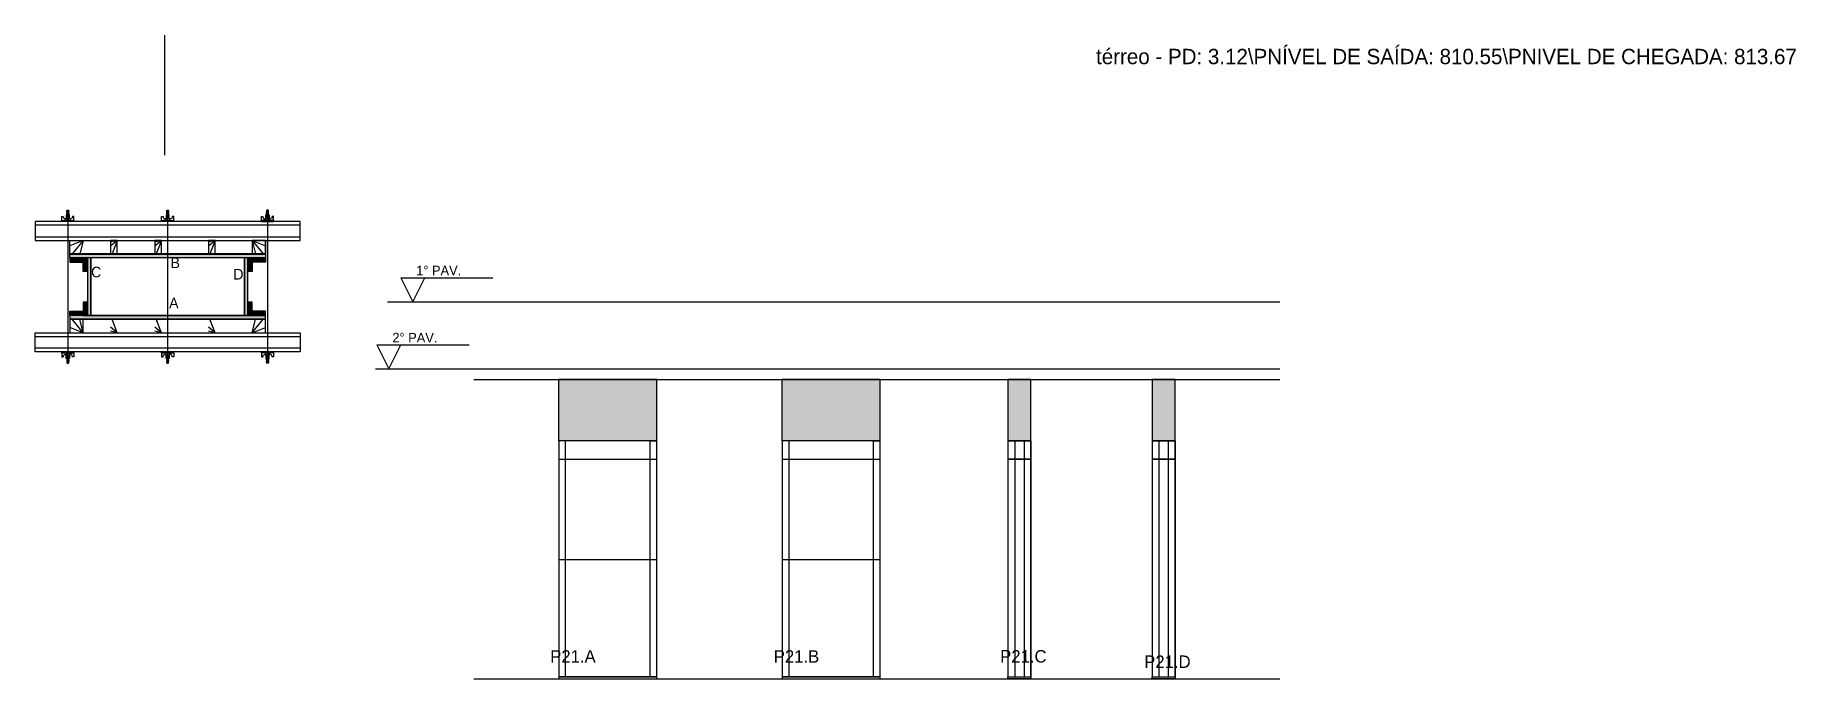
# Model space of a CAD drawing. Header units: metres. Extents: x 17745 to 19580, y 2828 to 3499.
import ezdxf

# ---------------------------------------------------------------- set-up
doc = ezdxf.new("R2010")
doc.units = ezdxf.units.M
for name, color, linetype in [('CHAPA', 7, 'Continuous'), ('COTA', 7, 'Continuous'), ('Hachura', 7, 'Continuous'), ('Madeira', 7, 'Continuous'), ('NIVEL 1° PAV.', 7, 'Continuous'), ('NIVEL 2° PAV.', 7, 'Continuous'), ('NOMENCLATURA', 7, 'Continuous'), ('Nível', 7, 'Continuous'), ('Painéis', 7, 'Continuous'), ('Perfil Metálico', 7, 'Continuous'), ('SARR_2.2x7', 7, 'Continuous'), ('SARRAFO', 7, 'Continuous'), ('Texto Seção', 7, 'Continuous'), ('TEXTO_GERAL', 7, 'Continuous')]:
    doc.layers.add(name, color=color, linetype=linetype)

msp = doc.modelspace()

# ---------------------------------------------------------------- hatches: boundary and pattern name
at = {"layer": 'COTA'}
h = msp.add_hatch(color=7, dxfattribs=at)
h.dxf.hatch_style = 1
h.paths.add_polyline_path([(18290.8, 3076.3), (18392.8, 3076.3), (18392.8, 3076.3), (18392.8, 3140.3), (18392.8, 3140.3), (18290.8, 3140.3), (18290.8, 3140.3), (18290.8, 3076.3)])
h = msp.add_hatch(color=7, dxfattribs=at)
h.dxf.hatch_style = 1
h.paths.add_polyline_path([(18523.6, 3076.3), (18625.6, 3076.3), (18625.6, 3076.3), (18625.6, 3140.3), (18625.6, 3140.3), (18523.6, 3140.3), (18523.6, 3140.3), (18523.6, 3076.3)])
h = msp.add_hatch(color=7, dxfattribs=at)
h.dxf.hatch_style = 1
h.paths.add_polyline_path([(18758.7, 3076.3), (18782.7, 3076.3), (18782.7, 3076.3), (18782.7, 3140.3), (18782.7, 3140.3), (18758.7, 3140.3), (18758.7, 3140.3), (18758.7, 3076.3)])
h = msp.add_hatch(color=7, dxfattribs=at)
h.dxf.hatch_style = 1
h.paths.add_polyline_path([(18908.8, 3076.3), (18932.8, 3076.3), (18932.8, 3076.3), (18932.8, 3140.3), (18932.8, 3140.3), (18908.8, 3140.3), (18908.8, 3140.3), (18908.8, 3076.3)])
at = {"layer": 'Hachura'}
h = msp.add_hatch(color=7, dxfattribs=at)
h.dxf.hatch_style = 1
h.paths.add_polyline_path([(17781.2, 3266.9), (17781.2, 3270.9), (17781.2, 3270.9), (17985.2, 3270.9), (17985.2, 3270.9), (17985.2, 3266.9), (17985.2, 3266.9), (17781.2, 3266.9)])
h = msp.add_hatch(color=7, dxfattribs=at)
h.dxf.hatch_style = 1
h.paths.add_polyline_path([(17781.2, 3266.9), (17781.2, 3270.9), (17781.2, 3270.9), (17985.2, 3270.9), (17985.2, 3270.9), (17985.2, 3266.9), (17985.2, 3266.9), (17781.2, 3266.9)])
h = msp.add_hatch(color=7, dxfattribs=at)
h.dxf.hatch_style = 1
h.paths.add_polyline_path([(17795.2, 3266.9), (17795.2, 3262.5), (17795.2, 3262.5), (17781.2, 3262.5), (17781.2, 3262.5), (17781.2, 3266.9), (17781.2, 3266.9), (17795.2, 3266.9)])
h = msp.add_hatch(color=7, dxfattribs=at)
h.dxf.hatch_style = 1
h.paths.add_polyline_path([(17799.6, 3266.9), (17795.2, 3266.9), (17795.2, 3266.9), (17795.2, 3252.9), (17795.2, 3252.9), (17799.6, 3252.9), (17799.6, 3252.9), (17799.6, 3266.9)])
h = msp.add_hatch(color=7, dxfattribs=at)
h.dxf.hatch_style = 1
h.paths.add_polyline_path([(17803.2, 3266.9), (17799.6, 3266.9), (17799.6, 3266.9), (17799.6, 3206.9), (17799.6, 3206.9), (17803.2, 3206.9), (17803.2, 3206.9), (17803.2, 3266.9)])
h = msp.add_hatch(color=7, dxfattribs=at)
h.dxf.hatch_style = 1
h.paths.add_polyline_path([(17803.2, 3266.9), (17799.6, 3266.9), (17799.6, 3266.9), (17799.6, 3206.9), (17799.6, 3206.9), (17803.2, 3206.9), (17803.2, 3206.9), (17803.2, 3266.9)])
h = msp.add_hatch(color=7, dxfattribs=at)
h.dxf.hatch_style = 1
h.paths.add_polyline_path([(17966.8, 3266.9), (17963.2, 3266.9), (17963.2, 3266.9), (17963.2, 3206.9), (17963.2, 3206.9), (17966.8, 3206.9), (17966.8, 3206.9), (17966.8, 3266.9)])
h = msp.add_hatch(color=7, dxfattribs=at)
h.dxf.hatch_style = 1
h.paths.add_polyline_path([(17966.8, 3266.9), (17963.2, 3266.9), (17963.2, 3266.9), (17963.2, 3206.9), (17963.2, 3206.9), (17966.8, 3206.9), (17966.8, 3206.9), (17966.8, 3266.9)])
h = msp.add_hatch(color=7, dxfattribs=at)
h.dxf.hatch_style = 1
h.paths.add_polyline_path([(17971.2, 3266.9), (17966.8, 3266.9), (17966.8, 3266.9), (17966.8, 3252.9), (17966.8, 3252.9), (17971.2, 3252.9), (17971.2, 3252.9), (17971.2, 3266.9)])
h = msp.add_hatch(color=7, dxfattribs=at)
h.dxf.hatch_style = 1
h.paths.add_polyline_path([(17971.2, 3266.9), (17971.2, 3262.5), (17971.2, 3262.5), (17985.2, 3262.5), (17985.2, 3262.5), (17985.2, 3266.9), (17985.2, 3266.9), (17971.2, 3266.9)])
h = msp.add_hatch(color=7, dxfattribs=at)
h.dxf.hatch_style = 1
h.paths.add_polyline_path([(17795.2, 3206.9), (17795.2, 3211.3), (17795.2, 3211.3), (17781.2, 3211.3), (17781.2, 3211.3), (17781.2, 3206.9), (17781.2, 3206.9), (17795.2, 3206.9)])
h = msp.add_hatch(color=7, dxfattribs=at)
h.dxf.hatch_style = 1
h.paths.add_polyline_path([(17799.6, 3206.9), (17795.2, 3206.9), (17795.2, 3206.9), (17795.2, 3220.9), (17795.2, 3220.9), (17799.6, 3220.9), (17799.6, 3220.9), (17799.6, 3206.9)])
h = msp.add_hatch(color=7, dxfattribs=at)
h.dxf.hatch_style = 1
h.paths.add_polyline_path([(17971.2, 3206.9), (17966.8, 3206.9), (17966.8, 3206.9), (17966.8, 3220.9), (17966.8, 3220.9), (17971.2, 3220.9), (17971.2, 3220.9), (17971.2, 3206.9)])
h = msp.add_hatch(color=7, dxfattribs=at)
h.dxf.hatch_style = 1
h.paths.add_polyline_path([(17971.2, 3206.9), (17971.2, 3211.3), (17971.2, 3211.3), (17985.2, 3211.3), (17985.2, 3211.3), (17985.2, 3206.9), (17985.2, 3206.9), (17971.2, 3206.9)])
h = msp.add_hatch(color=7, dxfattribs=at)
h.dxf.hatch_style = 1
h.paths.add_polyline_path([(17781.2, 3206.9), (17781.2, 3202.9), (17781.2, 3202.9), (17985.2, 3202.9), (17985.2, 3202.9), (17985.2, 3206.9), (17985.2, 3206.9), (17781.2, 3206.9)])
h = msp.add_hatch(color=7, dxfattribs=at)
h.dxf.hatch_style = 1
h.paths.add_polyline_path([(17781.2, 3206.9), (17781.2, 3202.9), (17781.2, 3202.9), (17985.2, 3202.9), (17985.2, 3202.9), (17985.2, 3206.9), (17985.2, 3206.9), (17781.2, 3206.9)])

# ---------------------------------------------------------------- linework, layer by layer
at = {"layer": 'CHAPA', "color": 7, "lineweight": 25}
for points in [[(17781.2, 3266.9), (17781.2, 3270.9), (17985.2, 3270.9), (17985.2, 3266.9)], [(17781.2, 3266.9), (17781.2, 3270.9), (17985.2, 3270.9), (17985.2, 3266.9)], [(17803.2, 3266.9), (17799.6, 3266.9), (17799.6, 3206.9), (17803.2, 3206.9)], [(17803.2, 3266.9), (17799.6, 3266.9), (17799.6, 3206.9), (17803.2, 3206.9)], [(17966.8, 3266.9), (17963.2, 3266.9), (17963.2, 3206.9), (17966.8, 3206.9)], [(17966.8, 3266.9), (17963.2, 3266.9), (17963.2, 3206.9), (17966.8, 3206.9)], [(17781.2, 3206.9), (17781.2, 3202.9), (17985.2, 3202.9), (17985.2, 3206.9)], [(17781.2, 3206.9), (17781.2, 3202.9), (17985.2, 3202.9), (17985.2, 3206.9)]]:
    msp.add_lwpolyline(points, close=True, dxfattribs=at)
at = {"layer": 'COTA', "color": 7, "lineweight": 25}
for p, q in [((18392.8, 3140.3), (18290.8, 3140.3)), ((18290.8, 3076.3), (18290.8, 3140.3)), ((18392.8, 3076.3), (18392.8, 3140.3)), ((18625.6, 3140.3), (18523.6, 3140.3)), ((18523.6, 3076.3), (18523.6, 3140.3)), ((18625.6, 3076.3), (18625.6, 3140.3))]:
    msp.add_line(p, q, dxfattribs=at)
for points in [[(18782.7, 3076.3), (18782.7, 3140.3), (18758.7, 3140.3), (18758.7, 3076.3)], [(18932.8, 3076.3), (18932.8, 3140.3), (18908.8, 3140.3), (18908.8, 3076.3)]]:
    msp.add_lwpolyline(points, dxfattribs=at)
at = {"layer": 'Defpoints', "color": 7, "lineweight": 25}
msp.add_line((17880.2, 3374), (17880.2, 3499), dxfattribs=at)
at = {"layer": 'Hachura', "color": 7, "lineweight": 25}
for p, q in [((17772.7, 3310.1), (17774.4, 3310.1)), ((17772.7, 3305.9), (17785.6, 3305.9)), ((17772.7, 3305.9), (17777.9, 3305.9)), ((17772.8, 3304.9), (17772.8, 3310.1)), ((17785.6, 3304.9), (17772.8, 3304.9)), ((17772.9, 3305.9), (17772.9, 3304.9)), ((17773.1, 3305.9), (17773.1, 3304.9)), ((17773.4, 3305.9), (17773.4, 3304.9)), ((17773.9, 3305.9), (17773.9, 3304.9)), ((17774.4, 3310.1), (17775, 3307.9)), ((17774.7, 3305.9), (17774.7, 3304.9)), ((17775.3, 3307.7), (17777.3, 3307.7)), ((17776.2, 3305.9), (17776.2, 3304.9)), ((17784.7, 3304.9), (17776.9, 3304.9)), ((17777.3, 3308.4), (17781.1, 3308.4)), ((17777.3, 3305.9), (17777.3, 3308.4)), ((17779.2, 3305.9), (17777.3, 3305.9)), ((17780.9, 3311.7), (17777.5, 3311.7)), ((17777.5, 3311.7), (17777.5, 3308.4)), ((17780.9, 3311.6), (17777.5, 3311.6)), ((17777.9, 3305.9), (17778.6, 3305.9)), ((17778.1, 3316), (17780.3, 3314.9)), ((17780.2, 3314.7), (17778.1, 3315.8)), ((17778.1, 3314.9), (17780.3, 3313.8)), ((17780.2, 3313.5), (17778.1, 3314.6)), ((17778.1, 3313.7), (17780.3, 3312.6)), ((17780.2, 3312.4), (17778.1, 3313.4)), ((17779.3, 3311.7), (17778.1, 3312.3)), ((17778.2, 3316.4), (17778.5, 3316.7)), ((17778.2, 3316.1), (17778.2, 3316.4)), ((17778.2, 3316.4), (17778.2, 3316.4)), ((17780.1, 3316.4), (17778.2, 3316.4)), ((17778.2, 3316.1), (17780.1, 3315.1)), ((17778.2, 3316.1), (17780.1, 3315.1)), ((17778.2, 3314.9), (17778.2, 3315.6)), ((17780.1, 3314.6), (17778.2, 3315.6)), ((17778.2, 3314.9), (17780.1, 3314)), ((17778.2, 3313.8), (17778.2, 3314.4)), ((17780.1, 3313.5), (17778.2, 3314.4)), ((17778.2, 3314.2), (17778.2, 3314.4)), ((17778.2, 3313.8), (17780.1, 3312.8)), ((17778.2, 3312.6), (17778.2, 3313.3)), ((17780.1, 3312.3), (17778.2, 3313.3)), ((17778.2, 3312.6), (17780.1, 3311.7)), ((17779.1, 3311.7), (17778.2, 3312.1)), ((17778.2, 3311.7), (17778.2, 3312.1)), ((17778.2, 3305.5), (17778.2, 3305.7)), ((17778.2, 3305.1), (17778.2, 3305.5)), ((17778.5, 3316.7), (17779.8, 3316.7)), ((17778.6, 3311.7), (17778.6, 3308.4)), ((17780.1, 3315.8), (17778.8, 3316.4)), ((17778.9, 3305.9), (17778.9, 3307.9)), ((17780.2, 3315.9), (17779.1, 3316.4)), ((17779.2, 3315.7), (17779.2, 3161.9)), ((17779.2, 3305.9), (17779.2, 3304.9)), ((17779.4, 3307.9), (17779.4, 3305.9)), ((17779.6, 3316.4), (17780.3, 3316.1)), ((17780.1, 3316.4), (17779.8, 3316.7)), ((17779.8, 3316.4), (17780.1, 3316.3)), ((17780.1, 3316.3), (17780.1, 3316.4)), ((17780.1, 3315.8), (17780.1, 3315.1)), ((17780.1, 3314), (17780.1, 3314.6)), ((17780.1, 3313.2), (17780.1, 3313.5)), ((17780.1, 3313.2), (17780.1, 3312.8)), ((17780.1, 3312.3), (17780.1, 3311.7)), ((17780.1, 3311.7), (17780.1, 3308.4)), ((17780.2, 3305.7), (17780.2, 3305.3)), ((17780.9, 3308.4), (17780.9, 3311.7)), ((17781.1, 3308.4), (17780.9, 3308.4)), ((17781.1, 3308.4), (17780.9, 3308.4)), ((17781.1, 3308.4), (17781.1, 3305.9)), ((17783.1, 3307.7), (17781.1, 3307.7)), ((17782.2, 3305.9), (17782.2, 3304.9)), ((17784, 3310.1), (17783.4, 3307.9)), ((17783.7, 3305.9), (17783.7, 3304.9)), ((17785.6, 3310.1), (17784, 3310.1)), ((17784.5, 3305.9), (17784.5, 3304.9)), ((17785, 3305.9), (17785, 3304.9)), ((17785.3, 3305.9), (17785.3, 3304.9)), ((17785.5, 3305.9), (17785.5, 3304.9)), ((17785.6, 3305.9), (17785.6, 3310.1)), ((17785.6, 3305.9), (17785.6, 3304.9)), ((17876.7, 3310.1), (17878.4, 3310.1)), ((17876.7, 3305.9), (17889.6, 3305.9)), ((17876.7, 3305.9), (17881.9, 3305.9)), ((17876.8, 3304.9), (17876.8, 3310.1)), ((17889.6, 3304.9), (17876.8, 3304.9)), ((17876.9, 3305.9), (17876.9, 3304.9)), ((17877.1, 3305.9), (17877.1, 3304.9)), ((17877.4, 3305.9), (17877.4, 3304.9)), ((17877.9, 3305.9), (17877.9, 3304.9)), ((17878.4, 3310.1), (17879, 3307.9)), ((17878.7, 3305.9), (17878.7, 3304.9)), ((17879.3, 3307.7), (17881.3, 3307.7)), ((17880.2, 3305.9), (17880.2, 3304.9)), ((17888.7, 3304.9), (17880.9, 3304.9)), ((17881.3, 3308.4), (17885.1, 3308.4)), ((17881.3, 3305.9), (17881.3, 3308.4)), ((17883.2, 3305.9), (17881.3, 3305.9)), ((17884.9, 3311.7), (17881.5, 3311.7)), ((17881.5, 3311.7), (17881.5, 3308.4)), ((17884.9, 3311.6), (17881.5, 3311.6)), ((17881.9, 3305.9), (17882.6, 3305.9)), ((17882.1, 3316), (17884.3, 3314.9)), ((17884.2, 3314.7), (17882.1, 3315.8)), ((17882.1, 3314.9), (17884.3, 3313.8)), ((17884.2, 3313.5), (17882.1, 3314.6)), ((17882.1, 3313.7), (17884.3, 3312.6)), ((17884.2, 3312.4), (17882.1, 3313.4)), ((17883.3, 3311.7), (17882.1, 3312.3)), ((17882.2, 3316.4), (17882.5, 3316.7)), ((17882.2, 3316.1), (17882.2, 3316.4)), ((17882.2, 3316.4), (17882.2, 3316.4)), ((17884.1, 3316.4), (17882.2, 3316.4)), ((17882.2, 3316.1), (17884.1, 3315.1)), ((17882.2, 3316.1), (17884.1, 3315.1)), ((17882.2, 3314.9), (17882.2, 3315.6)), ((17884.1, 3314.6), (17882.2, 3315.6)), ((17882.2, 3314.9), (17884.1, 3314)), ((17882.2, 3313.8), (17882.2, 3314.4)), ((17884.1, 3313.5), (17882.2, 3314.4)), ((17882.2, 3314.2), (17882.2, 3314.4)), ((17882.2, 3313.8), (17884.1, 3312.8)), ((17882.2, 3312.6), (17882.2, 3313.3)), ((17884.1, 3312.3), (17882.2, 3313.3)), ((17882.2, 3312.6), (17884.1, 3311.7)), ((17883.1, 3311.7), (17882.2, 3312.1)), ((17882.2, 3311.7), (17882.2, 3312.1)), ((17882.2, 3305.5), (17882.2, 3305.7)), ((17882.2, 3305.1), (17882.2, 3305.5)), ((17882.5, 3316.7), (17883.8, 3316.7)), ((17882.6, 3311.7), (17882.6, 3308.4)), ((17884.1, 3315.8), (17882.8, 3316.4)), ((17882.9, 3305.9), (17882.9, 3307.9)), ((17884.2, 3315.9), (17883.1, 3316.4)), ((17883.2, 3315.7), (17883.2, 3161.9)), ((17883.2, 3305.9), (17883.2, 3304.9)), ((17883.4, 3307.9), (17883.4, 3305.9)), ((17883.6, 3316.4), (17884.3, 3316.1)), ((17884.1, 3316.4), (17883.8, 3316.7)), ((17883.8, 3316.4), (17884.1, 3316.3)), ((17884.1, 3316.3), (17884.1, 3316.4)), ((17884.1, 3315.8), (17884.1, 3315.1)), ((17884.1, 3314), (17884.1, 3314.6)), ((17884.1, 3313.2), (17884.1, 3313.5)), ((17884.1, 3313.2), (17884.1, 3312.8)), ((17884.1, 3312.3), (17884.1, 3311.7)), ((17884.1, 3311.7), (17884.1, 3308.4)), ((17884.2, 3305.7), (17884.2, 3305.3)), ((17884.9, 3308.4), (17884.9, 3311.7)), ((17885.1, 3308.4), (17884.9, 3308.4)), ((17885.1, 3308.4), (17884.9, 3308.4)), ((17885.1, 3308.4), (17885.1, 3305.9)), ((17887.1, 3307.7), (17885.1, 3307.7)), ((17886.2, 3305.9), (17886.2, 3304.9)), ((17888, 3310.1), (17887.4, 3307.9)), ((17887.7, 3305.9), (17887.7, 3304.9)), ((17889.6, 3310.1), (17888, 3310.1)), ((17888.5, 3305.9), (17888.5, 3304.9)), ((17889, 3305.9), (17889, 3304.9)), ((17889.3, 3305.9), (17889.3, 3304.9)), ((17889.5, 3305.9), (17889.5, 3304.9)), ((17889.6, 3305.9), (17889.6, 3310.1)), ((17889.6, 3305.9), (17889.6, 3304.9)), ((17980.8, 3305.9), (17980.8, 3310.1)), ((17980.8, 3310.1), (17982.4, 3310.1)), ((17993.7, 3305.9), (17980.8, 3305.9)), ((17980.8, 3305.9), (17980.8, 3304.9)), ((17980.8, 3304.9), (17993.6, 3304.9)), ((17980.9, 3305.9), (17980.9, 3304.9)), ((17981.1, 3305.9), (17981.1, 3304.9)), ((17981.4, 3305.9), (17981.4, 3304.9)), ((17981.7, 3304.9), (17989.5, 3304.9)), ((17981.9, 3305.9), (17981.9, 3304.9)), ((17982.4, 3310.1), (17983, 3307.9)), ((17982.7, 3305.9), (17982.7, 3304.9)), ((17983.3, 3307.7), (17985.3, 3307.7)), ((17984.2, 3305.9), (17984.2, 3304.9)), ((17989.1, 3308.4), (17985.3, 3308.4)), ((17985.3, 3308.4), (17985.3, 3305.9)), ((17985.3, 3308.4), (17985.5, 3308.4)), ((17985.3, 3308.4), (17985.5, 3308.4)), ((17985.5, 3311.7), (17988.9, 3311.7)), ((17985.5, 3308.4), (17985.5, 3311.7)), ((17985.5, 3311.6), (17988.9, 3311.6)), ((17986.8, 3316.4), (17986.1, 3316.1)), ((17988.3, 3316), (17986.1, 3314.9)), ((17988.3, 3314.9), (17986.1, 3313.8)), ((17988.3, 3313.7), (17986.1, 3312.6)), ((17986.2, 3315.9), (17987.3, 3316.4)), ((17986.2, 3314.7), (17988.3, 3315.8)), ((17986.2, 3313.5), (17988.3, 3314.6)), ((17986.2, 3312.4), (17988.3, 3313.4)), ((17986.2, 3305.7), (17986.2, 3305.3)), ((17986.3, 3316.4), (17986.6, 3316.7)), ((17986.6, 3316.4), (17986.3, 3316.3)), ((17986.3, 3316.3), (17986.3, 3316.4)), ((17986.3, 3315.8), (17987.6, 3316.4)), ((17986.3, 3316.4), (17988.2, 3316.4)), ((17988.2, 3316.1), (17986.3, 3315.1)), ((17988.2, 3316.1), (17986.3, 3315.1)), ((17986.3, 3315.8), (17986.3, 3315.1)), ((17986.3, 3314.6), (17988.2, 3315.6)), ((17988.2, 3314.9), (17986.3, 3314)), ((17986.3, 3314), (17986.3, 3314.6)), ((17986.3, 3313.5), (17988.2, 3314.4)), ((17988.2, 3313.8), (17986.3, 3312.8)), ((17986.3, 3313.2), (17986.3, 3313.5)), ((17986.3, 3312.3), (17988.2, 3313.3)), ((17986.3, 3313.2), (17986.3, 3312.8)), ((17988.2, 3312.6), (17986.3, 3311.7)), ((17986.3, 3312.3), (17986.3, 3311.7)), ((17986.3, 3311.7), (17986.3, 3308.4)), ((17987.9, 3316.7), (17986.6, 3316.7)), ((17987, 3307.9), (17987, 3305.9)), ((17987.1, 3311.7), (17988.3, 3312.3)), ((17987.2, 3315.7), (17987.2, 3161.9)), ((17987.2, 3305.9), (17989.1, 3305.9)), ((17987.2, 3305.9), (17987.2, 3304.9)), ((17987.3, 3311.7), (17988.2, 3312.1)), ((17987.5, 3305.9), (17987.5, 3307.9)), ((17987.8, 3311.7), (17987.8, 3308.4)), ((17988.5, 3305.9), (17987.8, 3305.9)), ((17988.2, 3316.4), (17987.9, 3316.7)), ((17988.2, 3316.1), (17988.2, 3316.4)), ((17988.2, 3316.4), (17988.2, 3316.4)), ((17988.2, 3314.9), (17988.2, 3315.6)), ((17988.2, 3313.8), (17988.2, 3314.4)), ((17988.2, 3314.2), (17988.2, 3314.4)), ((17988.2, 3312.6), (17988.2, 3313.3)), ((17988.2, 3311.7), (17988.2, 3312.1)), ((17988.2, 3305.5), (17988.2, 3305.7)), ((17988.2, 3305.1), (17988.2, 3305.5)), ((17993.7, 3305.9), (17988.5, 3305.9)), ((17988.9, 3311.7), (17988.9, 3308.4)), ((17989.1, 3305.9), (17989.1, 3308.4)), ((17991.1, 3307.7), (17989.1, 3307.7)), ((17990.2, 3305.9), (17990.2, 3304.9)), ((17992, 3310.1), (17991.4, 3307.9)), ((17991.7, 3305.9), (17991.7, 3304.9)), ((17993.7, 3310.1), (17992, 3310.1)), ((17992.5, 3305.9), (17992.5, 3304.9)), ((17993, 3305.9), (17993, 3304.9)), ((17993.3, 3305.9), (17993.3, 3304.9)), ((17993.5, 3305.9), (17993.5, 3304.9)), ((17993.6, 3304.9), (17993.6, 3310.1)), ((17772.7, 3168), (17785.6, 3168)), ((17772.7, 3168), (17777.9, 3168)), ((17772.7, 3163.8), (17774.4, 3163.8)), ((17785.6, 3168.9), (17772.8, 3168.9)), ((17772.8, 3168.9), (17772.8, 3163.8)), ((17772.9, 3168), (17772.9, 3169)), ((17773.1, 3168), (17773.1, 3169)), ((17773.4, 3168), (17773.4, 3169)), ((17773.9, 3168), (17773.9, 3169)), ((17774.4, 3163.8), (17775, 3166)), ((17774.7, 3168), (17774.7, 3169)), ((17775.3, 3166.2), (17777.3, 3166.2)), ((17776.2, 3168), (17776.2, 3169)), ((17784.7, 3168.9), (17776.9, 3168.9)), ((17779.2, 3168), (17777.3, 3168)), ((17777.3, 3168), (17777.3, 3165.5)), ((17777.3, 3165.5), (17781.1, 3165.5)), ((17777.5, 3162.2), (17777.5, 3165.5)), ((17780.9, 3162.3), (17777.5, 3162.3)), ((17780.9, 3162.2), (17777.5, 3162.2)), ((17777.9, 3168), (17778.6, 3168)), ((17779.3, 3162.2), (17778.1, 3161.6)), ((17780.2, 3161.5), (17778.1, 3160.4)), ((17778.1, 3160.2), (17780.3, 3161.3)), ((17780.2, 3160.4), (17778.1, 3159.3)), ((17778.1, 3159), (17780.3, 3160.1)), ((17780.2, 3159.2), (17778.1, 3158.1)), ((17778.1, 3157.9), (17780.3, 3159)), ((17778.2, 3168.8), (17778.2, 3168.4)), ((17778.2, 3168.4), (17778.2, 3168.2)), ((17778.2, 3161.3), (17780.1, 3162.2)), ((17779.1, 3162.2), (17778.2, 3161.8)), ((17778.2, 3162.2), (17778.2, 3161.8)), ((17780.1, 3161.6), (17778.2, 3160.6)), ((17778.2, 3161.3), (17778.2, 3160.6)), ((17778.2, 3160.1), (17780.1, 3161.1)), ((17780.1, 3160.4), (17778.2, 3159.5)), ((17778.2, 3160.1), (17778.2, 3159.5)), ((17778.2, 3159), (17780.1, 3159.9)), ((17778.2, 3159.7), (17778.2, 3159.5)), ((17780.1, 3159.3), (17778.2, 3158.3)), ((17778.2, 3159), (17778.2, 3158.3)), ((17778.2, 3157.8), (17780.1, 3158.8)), ((17778.2, 3157.8), (17780.1, 3158.8)), ((17778.2, 3157.8), (17778.2, 3157.5)), ((17778.2, 3157.5), (17778.2, 3157.5)), ((17778.2, 3157.5), (17778.5, 3157.1)), ((17780.1, 3157.5), (17778.2, 3157.5)), ((17778.5, 3157.1), (17779.8, 3157.1)), ((17778.6, 3162.2), (17778.6, 3165.5)), ((17780.1, 3158.1), (17778.8, 3157.5)), ((17778.9, 3168), (17778.9, 3166)), ((17780.2, 3158), (17779.1, 3157.5)), ((17779.2, 3168), (17779.2, 3168.9)), ((17779.4, 3166), (17779.4, 3168)), ((17779.6, 3157.5), (17780.3, 3157.8)), ((17779.8, 3157.5), (17780.1, 3157.6)), ((17780.1, 3157.5), (17779.8, 3157.1)), ((17780.1, 3162.2), (17780.1, 3165.5)), ((17780.1, 3161.6), (17780.1, 3162.2)), ((17780.1, 3160.6), (17780.1, 3161.1)), ((17780.1, 3160.6), (17780.1, 3160.4)), ((17780.1, 3159.9), (17780.1, 3159.3)), ((17780.1, 3158.1), (17780.1, 3158.8)), ((17780.1, 3157.6), (17780.1, 3157.5)), ((17780.2, 3168.2), (17780.2, 3168.6)), ((17780.9, 3165.5), (17780.9, 3162.2)), ((17781.1, 3165.5), (17780.9, 3165.5)), ((17781.1, 3165.5), (17780.9, 3165.5)), ((17781.1, 3165.5), (17781.1, 3168)), ((17783.1, 3166.2), (17781.1, 3166.2)), ((17782.2, 3168), (17782.2, 3168.9)), ((17784, 3163.8), (17783.4, 3166)), ((17783.7, 3168), (17783.7, 3169)), ((17785.6, 3163.8), (17784, 3163.8)), ((17784.5, 3168), (17784.5, 3169)), ((17785, 3168), (17785, 3169)), ((17785.3, 3168), (17785.3, 3169)), ((17785.5, 3168), (17785.5, 3169)), ((17785.6, 3168), (17785.6, 3168.9)), ((17785.6, 3168), (17785.6, 3163.8)), ((17876.7, 3168), (17889.6, 3168)), ((17876.7, 3168), (17881.9, 3168)), ((17876.7, 3163.8), (17878.4, 3163.8)), ((17889.6, 3168.9), (17876.8, 3168.9)), ((17876.8, 3168.9), (17876.8, 3163.8)), ((17876.9, 3168), (17876.9, 3169)), ((17877.1, 3168), (17877.1, 3169)), ((17877.4, 3168), (17877.4, 3169)), ((17877.9, 3168), (17877.9, 3169)), ((17878.4, 3163.8), (17879, 3166)), ((17878.7, 3168), (17878.7, 3169)), ((17879.3, 3166.2), (17881.3, 3166.2)), ((17880.2, 3168), (17880.2, 3169)), ((17888.7, 3168.9), (17880.9, 3168.9)), ((17883.2, 3168), (17881.3, 3168)), ((17881.3, 3168), (17881.3, 3165.5)), ((17881.3, 3165.5), (17885.1, 3165.5)), ((17881.5, 3162.2), (17881.5, 3165.5)), ((17884.9, 3162.3), (17881.5, 3162.3)), ((17884.9, 3162.2), (17881.5, 3162.2)), ((17881.9, 3168), (17882.6, 3168)), ((17883.3, 3162.2), (17882.1, 3161.6)), ((17884.2, 3161.5), (17882.1, 3160.4)), ((17882.1, 3160.2), (17884.3, 3161.3)), ((17884.2, 3160.4), (17882.1, 3159.3)), ((17882.1, 3159), (17884.3, 3160.1)), ((17884.2, 3159.2), (17882.1, 3158.1)), ((17882.1, 3157.9), (17884.3, 3159)), ((17882.2, 3168.8), (17882.2, 3168.4)), ((17882.2, 3168.4), (17882.2, 3168.2)), ((17882.2, 3161.3), (17884.1, 3162.2)), ((17883.1, 3162.2), (17882.2, 3161.8)), ((17882.2, 3162.2), (17882.2, 3161.8)), ((17884.1, 3161.6), (17882.2, 3160.6)), ((17882.2, 3161.3), (17882.2, 3160.6)), ((17882.2, 3160.1), (17884.1, 3161.1)), ((17884.1, 3160.4), (17882.2, 3159.5)), ((17882.2, 3160.1), (17882.2, 3159.5)), ((17882.2, 3159), (17884.1, 3159.9)), ((17882.2, 3159.7), (17882.2, 3159.5)), ((17884.1, 3159.3), (17882.2, 3158.3)), ((17882.2, 3159), (17882.2, 3158.3)), ((17882.2, 3157.8), (17884.1, 3158.8)), ((17882.2, 3157.8), (17884.1, 3158.8)), ((17882.2, 3157.8), (17882.2, 3157.5)), ((17882.2, 3157.5), (17882.2, 3157.5)), ((17882.2, 3157.5), (17882.5, 3157.1)), ((17884.1, 3157.5), (17882.2, 3157.5)), ((17882.5, 3157.1), (17883.8, 3157.1)), ((17882.6, 3162.2), (17882.6, 3165.5)), ((17884.1, 3158.1), (17882.8, 3157.5)), ((17882.9, 3168), (17882.9, 3166)), ((17884.2, 3158), (17883.1, 3157.5)), ((17883.2, 3168), (17883.2, 3168.9)), ((17883.4, 3166), (17883.4, 3168)), ((17883.6, 3157.5), (17884.3, 3157.8)), ((17883.8, 3157.5), (17884.1, 3157.6)), ((17884.1, 3157.5), (17883.8, 3157.1)), ((17884.1, 3162.2), (17884.1, 3165.5)), ((17884.1, 3161.6), (17884.1, 3162.2)), ((17884.1, 3160.6), (17884.1, 3161.1)), ((17884.1, 3160.6), (17884.1, 3160.4)), ((17884.1, 3159.9), (17884.1, 3159.3)), ((17884.1, 3158.1), (17884.1, 3158.8)), ((17884.1, 3157.6), (17884.1, 3157.5)), ((17884.2, 3168.2), (17884.2, 3168.6)), ((17884.9, 3165.5), (17884.9, 3162.2)), ((17885.1, 3165.5), (17884.9, 3165.5)), ((17885.1, 3165.5), (17884.9, 3165.5)), ((17885.1, 3165.5), (17885.1, 3168)), ((17887.1, 3166.2), (17885.1, 3166.2)), ((17886.2, 3168), (17886.2, 3168.9)), ((17888, 3163.8), (17887.4, 3166)), ((17887.7, 3168), (17887.7, 3169)), ((17889.6, 3163.8), (17888, 3163.8)), ((17888.5, 3168), (17888.5, 3169)), ((17889, 3168), (17889, 3169)), ((17889.3, 3168), (17889.3, 3169)), ((17889.5, 3168), (17889.5, 3169)), ((17889.6, 3168), (17889.6, 3168.9)), ((17889.6, 3168), (17889.6, 3163.8)), ((17980.8, 3168.9), (17993.6, 3168.9)), ((17980.8, 3168), (17980.8, 3168.9)), ((17993.7, 3168), (17980.8, 3168)), ((17980.8, 3168), (17980.8, 3163.8)), ((17980.8, 3163.8), (17982.4, 3163.8)), ((17980.9, 3168), (17980.9, 3169)), ((17981.1, 3168), (17981.1, 3169)), ((17981.4, 3168), (17981.4, 3169)), ((17981.7, 3168.9), (17989.5, 3168.9)), ((17981.9, 3168), (17981.9, 3169)), ((17982.4, 3163.8), (17983, 3166)), ((17982.7, 3168), (17982.7, 3169)), ((17983.3, 3166.2), (17985.3, 3166.2)), ((17984.2, 3168), (17984.2, 3168.9)), ((17985.3, 3165.5), (17985.3, 3168)), ((17989.1, 3165.5), (17985.3, 3165.5)), ((17985.3, 3165.5), (17985.5, 3165.5)), ((17985.3, 3165.5), (17985.5, 3165.5)), ((17985.5, 3165.5), (17985.5, 3162.2)), ((17985.5, 3162.3), (17988.9, 3162.3)), ((17985.5, 3162.2), (17988.9, 3162.2)), ((17988.3, 3160.2), (17986.1, 3161.3)), ((17988.3, 3159), (17986.1, 3160.1)), ((17988.3, 3157.9), (17986.1, 3159)), ((17986.8, 3157.5), (17986.1, 3157.8)), ((17986.2, 3168.2), (17986.2, 3168.6)), ((17986.2, 3161.5), (17988.3, 3160.4)), ((17986.2, 3160.4), (17988.3, 3159.3)), ((17986.2, 3159.2), (17988.3, 3158.1)), ((17986.2, 3158), (17987.3, 3157.5)), ((17986.3, 3162.2), (17986.3, 3165.5)), ((17986.3, 3161.6), (17986.3, 3162.2)), ((17988.2, 3161.3), (17986.3, 3162.2)), ((17986.3, 3161.6), (17988.2, 3160.6)), ((17986.3, 3160.6), (17986.3, 3161.1)), ((17988.2, 3160.1), (17986.3, 3161.1)), ((17986.3, 3160.6), (17986.3, 3160.4)), ((17986.3, 3160.4), (17988.2, 3159.5)), ((17986.3, 3159.9), (17986.3, 3159.3)), ((17988.2, 3159), (17986.3, 3159.9)), ((17986.3, 3159.3), (17988.2, 3158.3)), ((17988.2, 3157.8), (17986.3, 3158.8)), ((17986.3, 3158.1), (17986.3, 3158.8)), ((17988.2, 3157.8), (17986.3, 3158.8)), ((17986.3, 3158.1), (17987.6, 3157.5)), ((17986.6, 3157.5), (17986.3, 3157.6)), ((17986.3, 3157.6), (17986.3, 3157.5)), ((17986.3, 3157.5), (17986.6, 3157.1)), ((17986.3, 3157.5), (17988.2, 3157.5)), ((17987.9, 3157.1), (17986.6, 3157.1)), ((17987, 3166), (17987, 3168)), ((17987.1, 3162.2), (17988.3, 3161.6)), ((17987.2, 3168), (17987.2, 3168.9)), ((17987.2, 3168), (17989.1, 3168)), ((17987.3, 3162.2), (17988.2, 3161.8)), ((17987.5, 3168), (17987.5, 3166)), ((17988.5, 3168), (17987.8, 3168)), ((17987.8, 3162.2), (17987.8, 3165.5)), ((17988.2, 3157.5), (17987.9, 3157.1)), ((17988.2, 3168.8), (17988.2, 3168.4)), ((17988.2, 3168.4), (17988.2, 3168.2)), ((17988.2, 3162.2), (17988.2, 3161.8)), ((17988.2, 3161.3), (17988.2, 3160.6)), ((17988.2, 3160.1), (17988.2, 3159.5)), ((17988.2, 3159.7), (17988.2, 3159.5)), ((17988.2, 3159), (17988.2, 3158.3)), ((17988.2, 3157.8), (17988.2, 3157.5)), ((17988.2, 3157.5), (17988.2, 3157.5)), ((17993.7, 3168), (17988.5, 3168)), ((17988.9, 3162.2), (17988.9, 3165.5)), ((17989.1, 3168), (17989.1, 3165.5)), ((17991.1, 3166.2), (17989.1, 3166.2)), ((17990.2, 3168), (17990.2, 3169)), ((17992, 3163.8), (17991.4, 3166)), ((17991.7, 3168), (17991.7, 3169)), ((17993.7, 3163.8), (17992, 3163.8)), ((17992.5, 3168), (17992.5, 3169)), ((17993, 3168), (17993, 3169)), ((17993.3, 3168), (17993.3, 3169)), ((17993.5, 3168), (17993.5, 3169)), ((17993.6, 3168.9), (17993.6, 3163.8))]:
    msp.add_line(p, q, dxfattribs=at)
at = {"layer": 'Madeira', "color": 7, "lineweight": 25}
for p, q in [((17795.2, 3284.9), (17781.2, 3279.5)), ((17795.2, 3284.9), (17783.7, 3271)), ((17795.2, 3284.9), (17791.7, 3270.9)), ((17830.7, 3285), (17823.7, 3279.2)), ((17830.7, 3285), (17823.7, 3283.2)), ((17830.7, 3285), (17825.3, 3271)), ((17876.7, 3285), (17869.7, 3279.2)), ((17876.7, 3285), (17869.7, 3283.2)), ((17876.7, 3285), (17871.3, 3271)), ((17932.7, 3285), (17925.7, 3279.2)), ((17932.7, 3285), (17925.7, 3283.2)), ((17932.7, 3285), (17927.3, 3271)), ((17971.2, 3285), (17982.7, 3271)), ((17971.2, 3285), (17974.7, 3271)), ((17971.2, 3285), (17985.2, 3279.5)), ((17795.2, 3189), (17781.2, 3194.4)), ((17795.2, 3189), (17783.7, 3202.9)), ((17795.2, 3189), (17791.7, 3202.9)), ((17830.7, 3188.9), (17823.7, 3194.7)), ((17830.7, 3188.9), (17825.3, 3202.9)), ((17876.7, 3188.9), (17869.7, 3194.7)), ((17876.7, 3188.9), (17871.3, 3202.9)), ((17932.7, 3188.9), (17925.7, 3194.7)), ((17932.7, 3188.9), (17927.3, 3202.9)), ((17971.2, 3188.9), (17982.7, 3202.9)), ((17971.2, 3188.9), (17974.7, 3202.9)), ((17971.2, 3188.9), (17985.2, 3194.4)), ((17830.7, 3188.9), (17823.7, 3190.7)), ((17876.7, 3188.9), (17869.7, 3190.7)), ((17932.7, 3188.9), (17925.7, 3190.7))]:
    msp.add_line(p, q, dxfattribs=at)
for points in [[(17985.2, 3285), (17985.2, 3271), (17781.2, 3271), (17781.2, 3285)], [(17830.7, 3285), (17823.7, 3285), (17823.7, 3271), (17830.7, 3271)], [(17876.7, 3285), (17869.7, 3285), (17869.7, 3271), (17876.7, 3271)], [(17932.7, 3285), (17925.7, 3285), (17925.7, 3271), (17932.7, 3271)], [(17971.2, 3285), (17971.2, 3271), (17985.2, 3270.9), (17985.2, 3284.9)], [(17795.2, 3189), (17795.2, 3203), (17781.2, 3202.9), (17781.2, 3188.9)], [(17985.2, 3188.9), (17985.2, 3202.9), (17781.2, 3202.9), (17781.2, 3188.9)]]:
    msp.add_lwpolyline(points, close=True, dxfattribs=at)
at = {"layer": 'NIVEL 1° PAV.', "color": 7, "lineweight": 25}
for p, q in [((18126.1, 3246.3), (18222.1, 3246.3)), ((18126.1, 3246.3), (18138.6, 3221.3)), ((18138.6, 3221.3), (18151.1, 3246.3)), ((18112.3, 3221.3), (19042, 3221.3))]:
    msp.add_line(p, q, dxfattribs=at)
at = {"layer": 'NIVEL 2° PAV.', "color": 7, "lineweight": 25}
for p, q in [((18101.3, 3176.3), (18197.3, 3176.3)), ((18101.3, 3176.3), (18113.8, 3151.3)), ((18113.8, 3151.3), (18126.3, 3176.3)), ((18099.9, 3151.3), (19042, 3151.3))]:
    msp.add_line(p, q, dxfattribs=at)
at = {"layer": 'Nível', "color": 7, "lineweight": 25}
for p, q in [((18202.1, 3140.3), (19042, 3140.3)), ((18202.1, 2828.3), (19042, 2828.3))]:
    msp.add_line(p, q, dxfattribs=at)
at = {"layer": 'Painéis', "color": 7, "lineweight": 25}
for p, q in [((18290.8, 3076.3), (18290.8, 2828.3)), ((18392.8, 3076.3), (18290.8, 3076.3)), ((18392.8, 2828.3), (18392.8, 3076.3)), ((18523.6, 3076.3), (18523.6, 2828.3)), ((18625.6, 3076.3), (18523.6, 3076.3)), ((18625.6, 2828.3), (18625.6, 3076.3)), ((18758.7, 3076.3), (18758.7, 2830.3)), ((18758.7, 3076.3), (18782.7, 3076.3)), ((18782.7, 3076.3), (18758.7, 3076.3)), ((18782.7, 3076.3), (18758.7, 3076.3)), ((18782.7, 3076.3), (18758.7, 3076.3)), ((18782.7, 2830.3), (18782.7, 3076.3)), ((18782.7, 3076.3), (18782.7, 2830.3)), ((18908.8, 3076.3), (18908.8, 2830.3)), ((18908.8, 3076.3), (18932.8, 3076.3)), ((18932.8, 3076.3), (18908.8, 3076.3)), ((18932.8, 3076.3), (18908.8, 3076.3)), ((18932.8, 3076.3), (18908.8, 3076.3)), ((18932.8, 2830.3), (18932.8, 3076.3)), ((18932.8, 3076.3), (18932.8, 2830.3)), ((18290.8, 3057.3), (18392.8, 3057.3)), ((18523.6, 3057.3), (18625.6, 3057.3)), ((18758.7, 3057.3), (18782.7, 3057.3)), ((18782.7, 3057.3), (18758.7, 3057.3)), ((18782.7, 3057.3), (18758.7, 3057.3)), ((18782.7, 3057.3), (18758.7, 3057.3)), ((18908.8, 3057.3), (18932.8, 3057.3)), ((18932.8, 3057.3), (18908.8, 3057.3)), ((18932.8, 3057.3), (18908.8, 3057.3)), ((18932.8, 3057.3), (18908.8, 3057.3)), ((18392.8, 2952.3), (18290.8, 2952.3)), ((18625.6, 2952.3), (18523.6, 2952.3)), ((18290.8, 2830.3), (18392.8, 2830.3)), ((18523.6, 2830.3), (18625.6, 2830.3)), ((18758.7, 2830.3), (18782.7, 2830.3)), ((18908.8, 2830.3), (18932.8, 2830.3))]:
    msp.add_line(p, q, dxfattribs=at)
for points in [[(17963.2, 3206.9), (17963.2, 3266.9), (17803.2, 3266.9), (17803.2, 3206.9)], [(18392.8, 2830.3), (18290.8, 2830.3), (18290.8, 2828.3), (18392.8, 2828.3)], [(18625.6, 2830.3), (18523.6, 2830.3), (18523.6, 2828.3), (18625.6, 2828.3)], [(18758.7, 2830.3), (18782.7, 2830.3), (18782.7, 2828.3), (18758.7, 2828.3)], [(18908.8, 2830.3), (18932.8, 2830.3), (18932.8, 2828.3), (18908.8, 2828.3)]]:
    msp.add_lwpolyline(points, close=True, dxfattribs=at)
at = {"layer": 'Perfil Metálico', "color": 7, "lineweight": 25}
for points in [[(17745.2, 3304.9), (17745.2, 3284.9), (18021.2, 3284.9), (18021.2, 3304.9)], [(18021.2, 3288.9), (18021.2, 3300.9), (17745.2, 3300.9), (17745.2, 3288.9)], [(17745.2, 3168.9), (17745.2, 3188.9), (18021.2, 3188.9), (18021.2, 3168.9)], [(18021.2, 3184.9), (18021.2, 3172.9), (17745.2, 3172.9), (17745.2, 3184.9)]]:
    msp.add_lwpolyline(points, close=True, dxfattribs=at)
at = {"layer": 'SARR_2.2x7', "color": 7, "lineweight": 25}
for p, q in [((18297.8, 3076.3), (18290.8, 3076.3)), ((18297.8, 3076.3), (18297.8, 3076.3)), ((18297.8, 3057.3), (18297.8, 3076.3)), ((18385.8, 3076.3), (18385.8, 3076.3)), ((18385.8, 3057.3), (18385.8, 3076.3)), ((18385.8, 3076.3), (18392.8, 3076.3)), ((18530.6, 3076.3), (18523.6, 3076.3)), ((18530.6, 3076.3), (18530.6, 3076.3)), ((18530.6, 3057.3), (18530.6, 3076.3)), ((18618.6, 3076.3), (18618.6, 3076.3)), ((18618.6, 3057.3), (18618.6, 3076.3)), ((18618.6, 3076.3), (18625.6, 3076.3)), ((18765.7, 3076.3), (18765.7, 2830.3)), ((18765.7, 3076.3), (18765.7, 3076.3)), ((18765.7, 3076.3), (18765.7, 3076.3)), ((18775.7, 3076.3), (18775.7, 2830.3)), ((18775.7, 3076.3), (18775.7, 3076.3)), ((18775.7, 3076.3), (18775.7, 3076.3)), ((18915.8, 3076.3), (18915.8, 2830.3)), ((18915.8, 3076.3), (18915.8, 3076.3)), ((18915.8, 3076.3), (18915.8, 3076.3)), ((18925.8, 3076.3), (18925.8, 2830.3)), ((18925.8, 3076.3), (18925.8, 3076.3)), ((18925.8, 3076.3), (18925.8, 3076.3)), ((18297.8, 2952.3), (18297.8, 3057.3)), ((18385.8, 2952.3), (18385.8, 3057.3)), ((18530.6, 2952.3), (18530.6, 3057.3)), ((18618.6, 2952.3), (18618.6, 3057.3)), ((18765.7, 3057.3), (18765.7, 3057.3)), ((18765.7, 3057.3), (18765.7, 3057.3)), ((18775.7, 3057.3), (18775.7, 3057.3)), ((18775.7, 3057.3), (18775.7, 3057.3)), ((18915.8, 3057.3), (18915.8, 3057.3)), ((18915.8, 3057.3), (18915.8, 3057.3)), ((18925.8, 3057.3), (18925.8, 3057.3)), ((18925.8, 3057.3), (18925.8, 3057.3)), ((18297.8, 2830.3), (18297.8, 2952.3)), ((18385.8, 2830.3), (18385.8, 2952.3)), ((18530.6, 2830.3), (18530.6, 2952.3)), ((18618.6, 2830.3), (18618.6, 2952.3)), ((18297.8, 2830.3), (18297.8, 2830.3)), ((18385.8, 2830.3), (18385.8, 2830.3)), ((18530.6, 2830.3), (18530.6, 2830.3)), ((18618.6, 2830.3), (18618.6, 2830.3))]:
    msp.add_line(p, q, dxfattribs=at)
at = {"layer": 'SARRAFO', "color": 7, "lineweight": 25}
for points in [[(17781.2, 3262.5), (17795.2, 3262.5), (17795.2, 3266.9), (17781.2, 3266.9)], [(17795.2, 3252.9), (17795.2, 3266.9), (17799.6, 3266.9), (17799.6, 3252.9)], [(17966.8, 3252.9), (17966.8, 3266.9), (17971.2, 3266.9), (17971.2, 3252.9)], [(17985.2, 3262.5), (17971.2, 3262.5), (17971.2, 3266.9), (17985.2, 3266.9)], [(17781.2, 3211.3), (17795.2, 3211.3), (17795.2, 3206.9), (17781.2, 3206.9)], [(17795.2, 3220.9), (17795.2, 3206.9), (17799.6, 3206.9), (17799.6, 3220.9)], [(17966.8, 3220.9), (17966.8, 3206.9), (17971.2, 3206.9), (17971.2, 3220.9)], [(17985.2, 3211.3), (17971.2, 3211.3), (17971.2, 3206.9), (17985.2, 3206.9)]]:
    msp.add_lwpolyline(points, close=True, dxfattribs=at)

# ---------------------------------------------------------------- texts
at = {"layer": 'NIVEL 1° PAV.', "color": 7, "lineweight": 25}
msp.add_text('1° PAV.', height=10, dxfattribs=at).set_placement((18142.1, 3248.8))
at = {"layer": 'NIVEL 2° PAV.', "color": 7, "lineweight": 25}
msp.add_text('2° PAV.', height=10, dxfattribs=at).set_placement((18117.3, 3178.8))
at = {"layer": 'NOMENCLATURA', "color": 7, "lineweight": 25}
msp.add_text('térreo - PD: 3.12\\PNÍVEL DE SAÍDA: 810.55\\PNIVEL DE CHEGADA: 813.67', height=16, dxfattribs=at).set_placement((18850.5, 3468.8))
at = {"layer": 'Texto Seção', "color": 7, "lineweight": 25}
for s, p in [('P21.A', (18281.8, 2845.1)), ('P21.B', (18514.7, 2845.1)), ('P21.C', (18750.6, 2845.2)), ('P21.D', (18900.7, 2839.6))]:
    msp.add_text(s, height=13, dxfattribs=at).set_placement(p)
at = {"layer": 'TEXTO_GERAL', "color": 7, "lineweight": 25}
for s, p in [('B', (17886.2, 3256.3)), ('C', (17803.4, 3246.7)), ('D', (17951.6, 3244.4)), ('A', (17884.7, 3214.5))]:
    msp.add_text(s, height=11, dxfattribs=at).set_placement(p)

doc.saveas('drawing.dxf')
